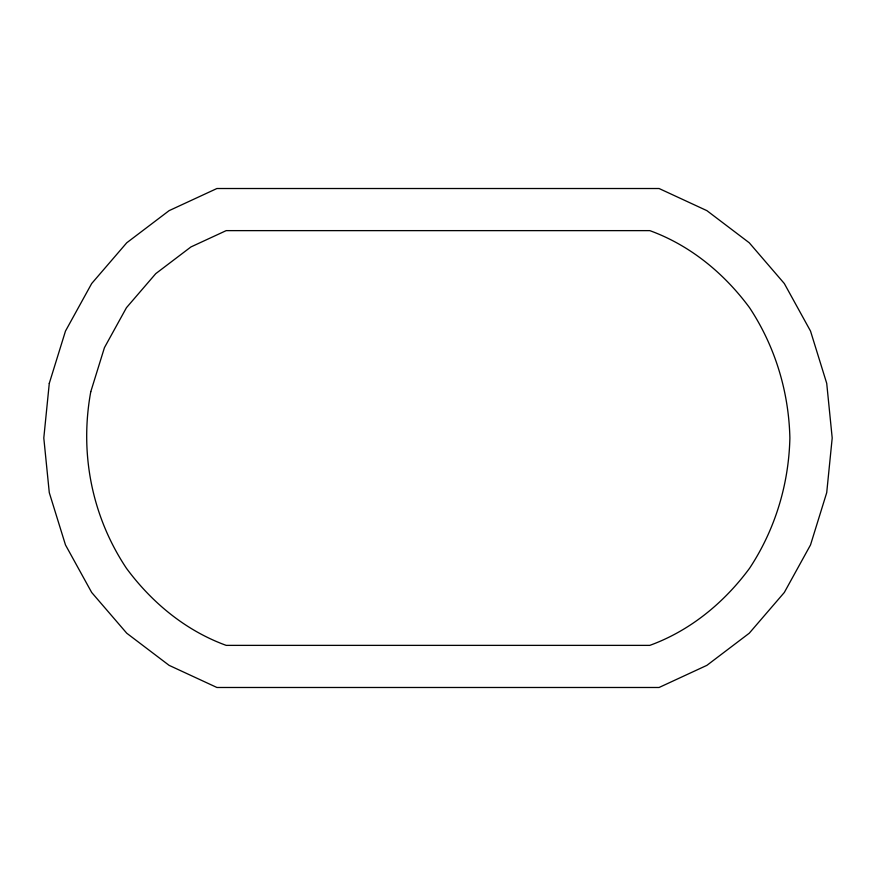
<?xml version="1.0" encoding="UTF-8"?>
<svg xmlns="http://www.w3.org/2000/svg" width="876" height="876" viewBox="0 0 876 876"><rect width="100%" height="100%" fill="white"/><g stroke="black" fill="none" stroke-linecap="round" stroke-linejoin="round"><path stroke-width="1.31" d="M49.286 383.338L43.8 438L49.286 492.662L65.481 544.927L91.684 592.472L126.746 633.217L169.112 665.355L216.919 687.485L659.08 687.485L706.888 665.355L749.254 633.217L784.316 592.472L810.519 544.927L826.714 492.662L832.2 438L826.714 383.338L810.519 331.073L784.316 283.528L749.254 242.783L706.888 210.645L659.08 188.515L216.919 188.515L169.112 210.645L126.746 242.783L91.684 283.528L65.481 331.073L49.286 383.338M90.765 391.758C79.486 453.231 91.761 516.205 126.462 568.316C151.887 602.699 185.745 630.665 226.194 645.371L649.806 645.371C690.255 630.665 724.113 602.699 749.538 568.316C775.118 529.586 788.816 484.351 789.878 438C788.816 391.649 775.118 346.414 749.538 307.684C724.113 273.301 690.255 245.335 649.806 230.629L226.194 230.629L190.935 246.944L155.764 273.64L126.462 307.684L104.441 347.641L90.765 391.758"/></g></svg>
